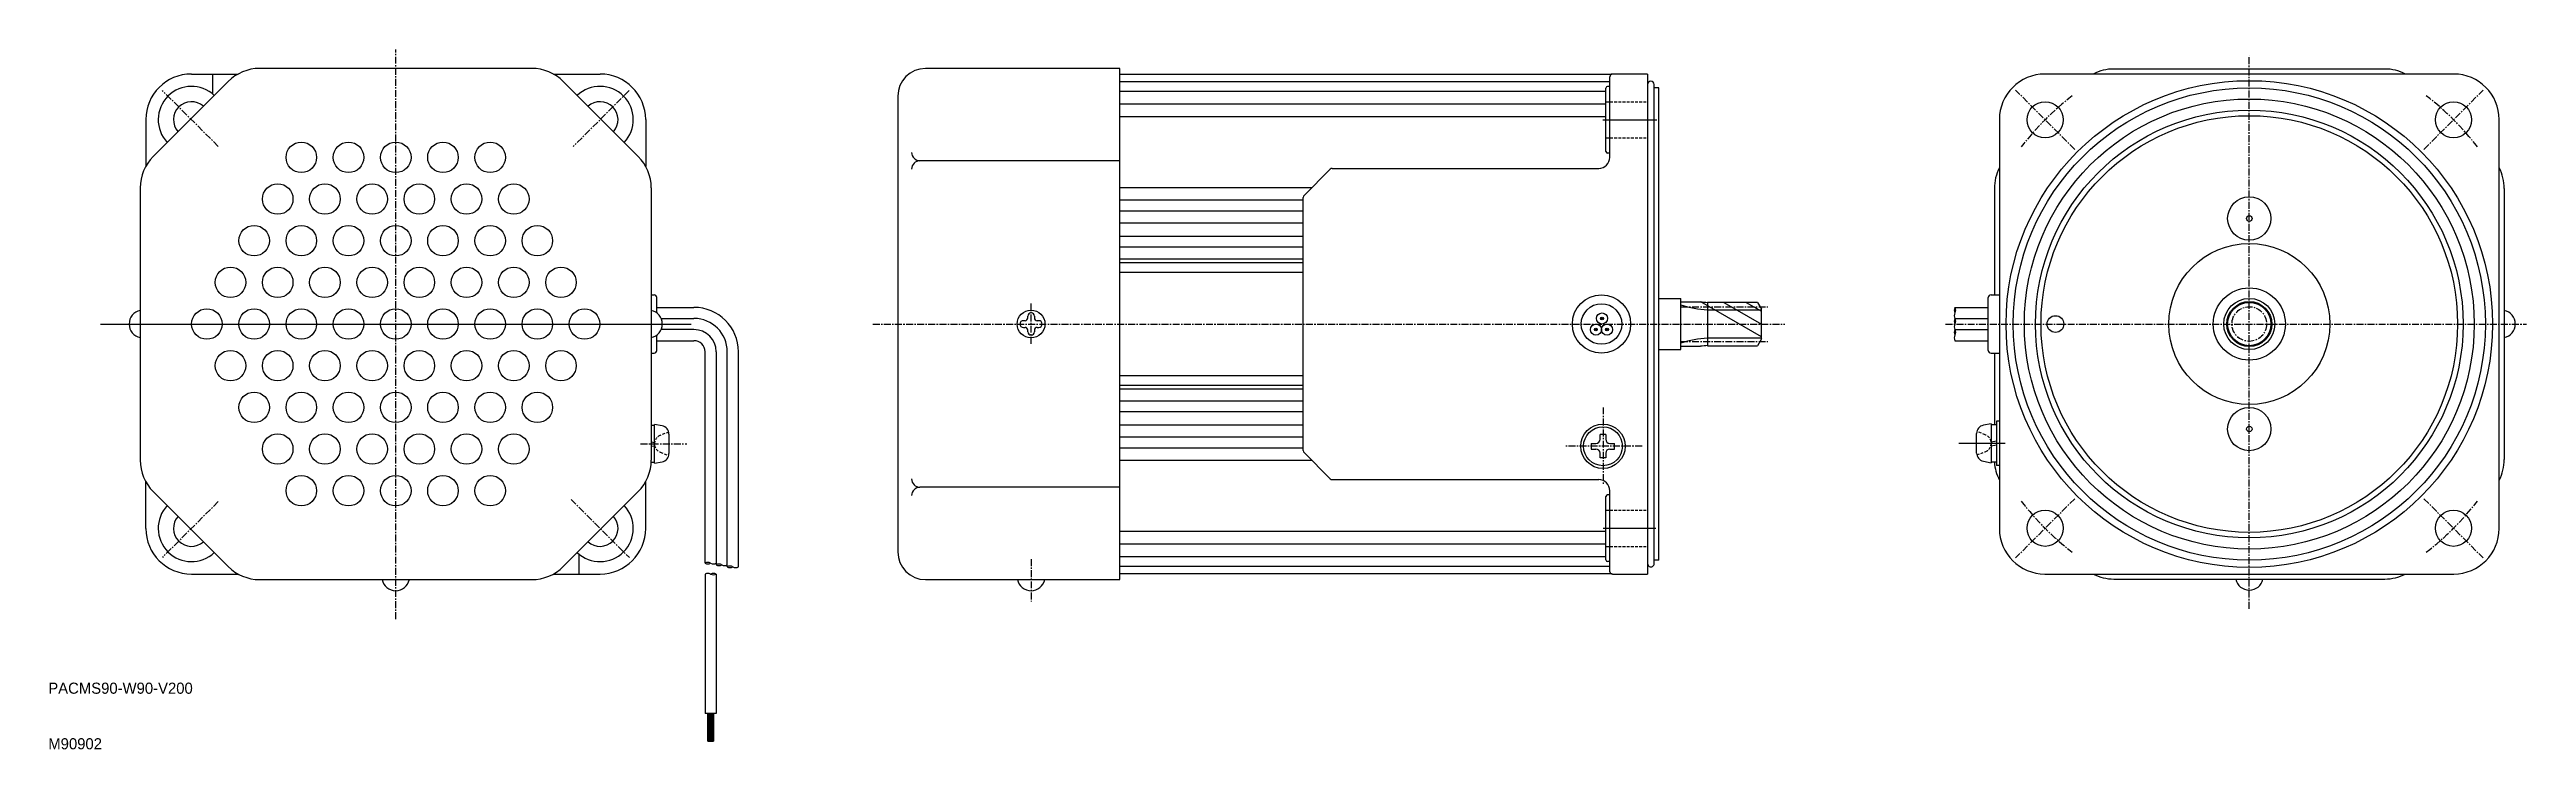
# Model space of a CAD drawing. Extents: x -275 to 171, y -43 to 83.
import ezdxf

# ---------------------------------------------------------------- set-up
doc = ezdxf.new("R2010")
doc.units = 0
doc.linetypes.add('CENTER', pattern=[2, 1.25, -0.25, 0.25, -0.25])
doc.linetypes.add('DASHED', pattern=[0.75, 0.5, -0.25])
doc.layers.get('0').update_dxf_attribs({"linetype": 'CONTINUOUS'})
doc.layers.add('CENTER', color=1, linetype='CENTER')

msp = doc.modelspace()

# ---------------------------------------------------------------- linework, layer by layer
at = {"color": 7, "linetype": 'CONTINUOUS'}
for p, q in [((-242.83, 77.04), (-256.32, 63.55)), ((-249.47, 78.38), (-241.05, 78.38)), ((-245.67, 78.38), (-245.67, 74.8)), ((-188.16, 79.38), (-237.18, 79.38)), ((-184.29, 78.38), (-175.87, 78.38)), ((-169.01, 63.55), (-182.5, 77.04)), ((-82.27, 79.38), (-117.27, 79.38)), ((-82.27, -12.62), (-82.27, 79.38)), ((-82.27, 78.36), (6.29, 78.36)), ((-82.27, 77.02), (5.93, 77.02)), ((-82.27, 77.02), (5.93, 77.02)), ((5.23, 73.4), (5.23, 75.85)), ((5.93, 76.15), (5.53, 76.15)), ((5.93, 63.38), (5.93, 77.88)), ((12.73, 78.38), (6.43, 78.38)), ((12.73, 78.38), (12.73, -11.62)), ((13.93, -9.72), (13.93, 76.48)), ((14.73, 75.88), (13.93, 75.88)), ((14.73, -9.12), (14.73, 75.88)), ((157.87, 78.38), (84.27, 78.38)), ((145.48, 79.28), (96.67, 79.28)), ((-122.27, 74.38), (-122.27, -7.62)), ((5.23, 75.22), (-82.27, 75.22)), ((5.23, 72.96), (-82.27, 72.96)), ((5.23, 66.9), (5.23, 73.4)), ((-257.67, 70.18), (-257.67, 61.76)), ((-167.67, 70.18), (-167.67, 61.76)), ((-82.27, 70.74), (5.23, 70.74)), ((4.7, 70.15), (14.37, 70.15)), ((5.23, 64.45), (5.23, 66.9)), ((76.07, 70.18), (76.07, -3.42)), ((166.07, -3.42), (166.07, 70.18)), ((-82.27, 62.77), (-118.29, 62.77)), ((5.93, 64.15), (5.53, 64.15)), ((-44.42, 61.23), (-49.12, 56.53)), ((-44.06, 61.38), (3.93, 61.38)), ((-258.67, 57.89), (-258.67, 8.87)), ((-166.67, 57.89), (-166.67, 8.87)), ((-82.27, 57.96), (-47.69, 57.96)), ((-49.27, 55.69), (-82.27, 55.69)), ((-49.27, 53.67), (-82.27, 53.67)), ((-49.27, 10.59), (-49.27, 56.17)), ((75.17, 57.79), (75.17, 38.63)), ((166.97, 57.79), (166.97, 8.97)), ((-49.27, 51.54), (-82.27, 51.54)), ((-49.27, 49.15), (-82.27, 49.15)), ((-49.27, 47.2), (-82.27, 47.2)), ((-82.27, 45.13), (-49.27, 45.13)), ((-82.27, 44.46), (-49.27, 44.46)), ((-82.27, 42.7), (-49.27, 42.7)), ((-166.67, 38.63), (-166.17, 38.63)), ((-165.67, 35.38), (-165.67, 38.13)), ((-165.67, 36.38), (-158.97, 36.38)), ((14.73, 37.98), (18.73, 37.98)), ((18.73, 28.78), (18.73, 37.98)), ((18.73, 37.38), (22.25, 37.38)), ((23.53, 37.28), (23.53, 29.48)), ((32.53, 37.28), (23.53, 37.28)), ((32.53, 37.28), (33.23, 36.07)), ((33.23, 30.7), (33.23, 36.07)), ((68.07, 36.38), (74.07, 36.38)), ((74.07, 28.63), (74.07, 38.13)), ((74.57, 38.63), (76.07, 38.63)), ((-265.84, 33.38), (-159.5, 33.38)), ((-165.67, 28.63), (-165.67, 31.38)), ((-164.88, 34.38), (-158.97, 34.38)), ((-158.97, 32.38), (-164.88, 32.38)), ((-99.37, 33.98), (-99.67, 33.98)), ((-99.67, 32.78), (-99.37, 32.78)), ((-98.87, 34.48), (-98.87, 34.78)), ((-98.87, 31.98), (-98.87, 32.28)), ((-97.67, 34.78), (-97.67, 34.48)), ((-97.67, 32.28), (-97.67, 31.98)), ((-96.87, 33.98), (-97.17, 33.98)), ((-97.17, 32.78), (-96.87, 32.78)), ((68.07, 34.38), (74.07, 34.38)), ((68.07, 32.38), (74.07, 32.38)), ((-166.67, 28.13), (-166.17, 28.13)), ((-165.67, 30.38), (-158.97, 30.38)), ((-156.97, -9.66), (-156.97, 28.38)), ((-154.97, 28.38), (-154.97, -9.96)), ((-152.97, -10.33), (-152.97, 28.38)), ((-150.97, -10.33), (-150.97, 28.38)), ((14.73, 28.78), (18.73, 28.78)), ((18.73, 29.38), (22.25, 29.38)), ((23.53, 29.48), (32.53, 29.48)), ((33.23, 30.7), (32.53, 29.48)), ((68.07, 30.38), (74.07, 30.38)), ((74.57, 28.13), (76.07, 28.13)), ((75.17, 28.13), (75.17, 15.42)), ((-49.27, 24.06), (-82.27, 24.06)), ((-49.27, 22.3), (-82.27, 22.3)), ((-49.27, 21.63), (-82.27, 21.63)), ((-82.27, 19.56), (-49.27, 19.56)), ((-166.67, 15.19), (-166.07, 15.19)), ((-166.07, 8.32), (-166.07, 15.32)), ((-164.68, 15.05), (-166.07, 15.32)), ((-163.47, 13.58), (-163.47, 10.06)), ((-82.27, 17.61), (-49.27, 17.61)), ((-82.27, 15.22), (-49.27, 15.22)), ((4.19, 12.63), (4.19, 13.48)), ((5.19, 13.48), (4.19, 13.48)), ((5.19, 13.48), (5.19, 12.63)), ((71.97, 10.16), (71.97, 13.68)), ((74.57, 15.42), (73.19, 15.15)), ((74.57, 15.42), (74.57, 8.42)), ((74.57, 15.29), (75.57, 15.29)), ((76.07, 15.92), (75.57, 15.92)), ((75.57, 15.92), (75.57, 7.92)), ((75.57, 15.24), (75.57, 11.46)), ((-166.67, 12.19), (-166.07, 12.08)), ((-166.67, 11.48), (-166.07, 11.37)), ((-82.27, 13.09), (-49.27, 13.09)), ((-82.27, 11.07), (-49.27, 11.07)), ((-49.12, 10.23), (-44.42, 5.53)), ((2.59, 11.88), (2.59, 10.88)), ((2.59, 11.88), (3.44, 11.88)), ((2.59, 10.88), (3.44, 10.88)), ((4.19, 9.28), (4.19, 10.13)), ((5.19, 9.28), (4.19, 9.28)), ((5.19, 10.13), (5.19, 9.28)), ((5.94, 11.88), (6.79, 11.88)), ((5.94, 10.88), (6.79, 10.88)), ((6.79, 10.88), (6.79, 11.88)), ((68.79, 11.92), (77.09, 11.92)), ((74.57, 12.18), (75.57, 12.37)), ((74.57, 11.47), (75.57, 11.66)), ((-257.67, -3.42), (-257.67, 5)), ((-167.67, -3.42), (-167.67, 5)), ((-166.07, 8.44), (-166.68, 8.44)), ((-166.07, 8.32), (-164.68, 8.58)), ((-47.69, 8.8), (-82.27, 8.8)), ((-44.06, 5.38), (3.93, 5.38)), ((73.19, 8.68), (74.57, 8.42)), ((75.57, 8.54), (74.57, 8.54)), ((76.07, 7.92), (75.57, 7.92)), ((-256.32, 3.22), (-242.83, -10.28)), ((-182.5, -10.28), (-169.01, 3.22)), ((-82.27, 3.99), (-118.29, 3.99)), ((5.23, -0.14), (5.23, 2.31)), ((5.93, 2.61), (5.53, 2.61)), ((5.93, -11.22), (5.93, 3.38)), ((5.23, -3.98), (-82.27, -3.98)), ((4.72, -3.39), (14.24, -3.39)), ((5.23, -6.64), (5.23, -0.14)), ((-179.67, -11.62), (-179.67, -8.03)), ((-82.27, -6.2), (5.23, -6.2)), ((-82.27, -8.46), (5.23, -8.46)), ((5.23, -9.09), (5.23, -6.64)), ((-249.47, -11.62), (-241.05, -11.62)), ((-237.18, -12.62), (-188.16, -12.62)), ((-184.29, -11.62), (-175.87, -11.62)), ((-156.97, -11.63), (-156.97, -36.72)), ((-154.97, -11.63), (-154.97, -36.72)), ((-117.27, -12.62), (-82.27, -12.62)), ((5.93, -10.26), (-82.27, -10.26)), ((6.29, -11.6), (-82.27, -11.6)), ((5.93, -9.39), (5.53, -9.39)), ((6.43, -11.62), (12.73, -11.62)), ((14.73, -9.12), (13.93, -9.12)), ((84.27, -11.62), (157.87, -11.62)), ((96.67, -12.52), (145.48, -12.52)), ((-154.97, -36.72), (-156.97, -36.72)), ((-156.47, -41.72), (-156.47, -36.72)), ((-156.47, -36.77), (-156.41, -36.72)), ((-156.47, -36.92), (-156.27, -36.72)), ((-156.47, -37.06), (-156.13, -36.72)), ((-156.47, -37.2), (-155.99, -36.72)), ((-156.47, -37.34), (-155.85, -36.72)), ((-156.47, -37.48), (-155.71, -36.72)), ((-156.47, -37.62), (-155.56, -36.72)), ((-156.47, -37.76), (-155.47, -36.76)), ((-156.47, -37.91), (-155.47, -36.91)), ((-156.47, -38.05), (-155.47, -37.05)), ((-156.47, -38.19), (-155.47, -37.19)), ((-156.47, -38.33), (-155.47, -37.33)), ((-156.47, -38.47), (-155.47, -37.47)), ((-156.47, -38.61), (-155.47, -37.61)), ((-156.47, -38.75), (-155.47, -37.75)), ((-156.47, -38.9), (-155.47, -37.9)), ((-156.47, -39.04), (-155.47, -38.04)), ((-156.47, -39.18), (-155.47, -38.18)), ((-156.47, -39.32), (-155.47, -38.32)), ((-156.47, -39.46), (-155.47, -38.46)), ((-156.47, -39.6), (-155.47, -38.6)), ((-156.47, -39.74), (-155.47, -38.74)), ((-156.47, -39.89), (-155.47, -38.89)), ((-156.47, -40.03), (-155.47, -39.03)), ((-156.47, -40.17), (-155.47, -39.17)), ((-156.47, -40.31), (-155.47, -39.31)), ((-156.47, -40.45), (-155.47, -39.45)), ((-156.47, -40.59), (-155.47, -39.59)), ((-156.47, -40.73), (-155.47, -39.73)), ((-156.47, -40.88), (-155.47, -39.88)), ((-156.47, -41.02), (-155.47, -40.02)), ((-155.47, -36.72), (-155.47, -41.72)), ((-156.47, -41.16), (-155.47, -40.16)), ((-156.47, -41.3), (-155.47, -40.3)), ((-156.47, -41.44), (-155.47, -40.44)), ((-156.47, -41.58), (-155.47, -40.58)), ((-156.47, -41.72), (-155.47, -41.72)), ((-156.46, -41.72), (-155.47, -40.72)), ((-156.32, -41.72), (-155.47, -40.87)), ((-156.18, -41.72), (-155.47, -41.01)), ((-156.04, -41.72), (-155.47, -41.15)), ((-155.9, -41.72), (-155.47, -41.29)), ((-155.76, -41.72), (-155.47, -41.43)), ((-155.61, -41.72), (-155.47, -41.57)), ((-155.47, -41.72), (-155.47, -41.71))]:
    msp.add_line(p, q, dxfattribs=at)
at = {"color": 3, "linetype": 'DASHED'}
for p, q in [((5.23, 73.4), (12.73, 73.4)), ((5.23, 66.9), (12.73, 66.9)), ((-163.51, 13.92), (-165.03, 13.34)), ((73.54, 13.44), (72.01, 14.02)), ((-165.03, 10.3), (-163.51, 9.72)), ((72.01, 9.82), (73.54, 10.4)), ((5.23, -0.14), (12.73, -0.14)), ((5.23, -6.64), (12.73, -6.64))]:
    msp.add_line(p, q, dxfattribs=at)
at = {"color": 3, "linetype": 'CONTINUOUS'}
for p, q in [((33.23, 31.07), (22.31, 37.37)), ((23.53, 35.93), (33.23, 35.93)), ((26.48, 37.28), (33.23, 33.38)), ((30.48, 37.28), (33.23, 35.69)), ((33.23, 30.83), (23.53, 30.83))]:
    msp.add_line(p, q, dxfattribs=at)
at = {"color": 7, "linetype": 'CONTINUOUS'}
for centre, radius in [((121.07, 33.38), 43.8), ((121.07, 33.38), 42.5), ((121.07, 33.38), 40.5), ((84.3, 70.15), 3.25), ((121.07, 33.38), 38.5), ((157.84, 70.15), 3.25), ((121.07, 33.38), 37.5), ((-229.67, 63.38), 2.75), ((-221.17, 63.38), 2.75), ((-212.67, 63.38), 2.75), ((-204.17, 63.38), 2.75), ((-195.67, 63.38), 2.75), ((-233.92, 55.88), 2.75), ((-225.42, 55.88), 2.75), ((-216.92, 55.88), 2.75), ((-208.42, 55.88), 2.75), ((-199.92, 55.88), 2.75), ((-191.42, 55.88), 2.75), ((121.07, 52.38), 3.9), ((-238.17, 48.38), 2.75), ((-229.67, 48.38), 2.75), ((-221.17, 48.38), 2.75), ((-212.67, 48.38), 2.75), ((-204.17, 48.38), 2.75), ((-195.67, 48.38), 2.75), ((-187.17, 48.38), 2.75), ((121.07, 52.38), 0.5), ((121.07, 33.38), 14.5), ((-242.42, 40.88), 2.75), ((-233.92, 40.88), 2.75), ((-225.42, 40.88), 2.75), ((-216.92, 40.88), 2.75), ((-208.42, 40.88), 2.75), ((-199.92, 40.88), 2.75), ((-191.42, 40.88), 2.75), ((-182.92, 40.88), 2.75), ((-246.67, 33.38), 2.75), ((-238.17, 33.38), 2.75), ((-229.67, 33.38), 2.75), ((-221.17, 33.38), 2.75), ((-212.67, 33.38), 2.75), ((-204.17, 33.38), 2.75), ((-195.67, 33.38), 2.75), ((-187.17, 33.38), 2.75), ((-178.67, 33.38), 2.75), ((-98.27, 33.38), 2.5), ((4.43, 33.38), 5.25), ((4.43, 33.38), 3.65), ((121.07, 33.38), 6.5), ((121.07, 33.38), 4.6), ((121.07, 33.38), 4.05), ((121.07, 33.38), 3.9), ((3.43, 32.38), 1), ((3.43, 32.38), 0.25), ((3.43, 32.38), 0.2), ((3.43, 32.38), 0.15), ((3.43, 32.38), 0.1), ((4.53, 34.38), 1), ((4.53, 34.38), 0.25), ((4.53, 34.38), 0.2), ((4.53, 34.38), 0.15), ((4.53, 34.38), 0.1), ((5.43, 32.38), 1), ((5.43, 32.38), 0.25), ((5.43, 32.38), 0.2), ((5.43, 32.38), 0.15), ((5.43, 32.38), 0.1), ((86.17, 33.38), 1.5), ((-242.42, 25.88), 2.75), ((-233.92, 25.88), 2.75), ((-225.42, 25.88), 2.75), ((-216.92, 25.88), 2.75), ((-208.42, 25.88), 2.75), ((-199.92, 25.88), 2.75), ((-191.42, 25.88), 2.75), ((-182.92, 25.88), 2.75), ((-238.17, 18.38), 2.75), ((-229.67, 18.38), 2.75), ((-221.17, 18.38), 2.75), ((-212.67, 18.38), 2.75), ((-204.17, 18.38), 2.75), ((-195.67, 18.38), 2.75), ((-187.17, 18.38), 2.75), ((121.07, 14.48), 3.9), ((-233.92, 10.88), 2.75), ((-225.42, 10.88), 2.75), ((-216.92, 10.88), 2.75), ((-208.42, 10.88), 2.75), ((-199.92, 10.88), 2.75), ((-191.42, 10.88), 2.75), ((4.69, 11.38), 4), ((4.69, 11.38), 3.5), ((121.07, 14.48), 0.5), ((-229.67, 3.38), 2.75), ((-221.17, 3.38), 2.75), ((-212.67, 3.38), 2.75), ((-204.17, 3.38), 2.75), ((-195.67, 3.38), 2.75), ((84.3, -3.39), 3.25), ((157.84, -3.39), 3.25)]:
    msp.add_circle(centre, radius, dxfattribs=at)
for centre, radius, start, end in [((-249.47, 70.18), 8.2, 90, 180), ((-249.44, 70.15), 6, 46.911, 223.089), ((-237.18, 71.38), 8, 90, 135), ((-188.16, 71.38), 8, 45, 90), ((-175.9, 70.15), 6, 316.911, 133.089), ((-175.87, 70.18), 8.2, 0, 90), ((-117.27, 74.38), 5, 89.9989, 179.9989), ((5.53, 75.85), 0.3, 90, 180), ((6.43, 77.88), 0.5, 90, 180), ((13.33, 76.48), 0.6, 0, 180), ((84.27, 70.18), 8.2, 90, 180), ((96.67, 71.28), 8, 90, 117.4392), ((145.48, 71.28), 8, 62.5608, 90), ((157.87, 70.18), 8.2, 0, 90), ((-249.44, 70.15), 3.25, 48.5295, 221.4705), ((-175.9, 70.15), 3.25, 318.5295, 131.4705), ((-250.67, 57.89), 8, 135, 180), ((-174.67, 57.89), 8, 0, 45), ((-118.29, 64.27), 1.5, 180, 270), ((-118.29, 61.27), 1.5, 90, 180), ((3.93, 63.38), 2, 270, 0), ((5.53, 64.45), 0.3, 180, 270), ((-44.06, 60.88), 0.5, 90, 135), ((83.17, 57.79), 8, 152.5607, 180), ((158.97, 57.79), 8, 0, 27.439), ((-48.77, 56.17), 0.5, 135, 180), ((-258.17, 33.38), 2.5, 101.5374, 258.4631), ((-167.17, 33.38), 2.5, 281.5369, 78.4626), ((-166.17, 38.13), 0.5, 0, 90), ((-158.97, 28.38), 8, 0, 90), ((24.32, 55.1), 17.84, 263.3489, 267.4587), ((68.94, 35.88), 1, 150, 210), ((67.21, 35.88), 1, 330, 30), ((74.57, 38.13), 0.5, 90, 180), ((166.47, 33.38), 2.5, 281.5369, 78.4631), ((-158.97, 28.38), 6, 0, 90), ((-158.97, 28.38), 4, 0, 90), ((-99.67, 33.38), 0.6, 90, 270), ((-99.37, 34.48), 0.5, 270, 0), ((-99.37, 32.28), 0.5, 0, 90), ((-98.27, 34.78), 0.6, 0, 180), ((-98.27, 31.98), 0.6, 180, 0), ((-97.17, 34.48), 0.5, 180, 270), ((-97.17, 32.28), 0.5, 90, 180), ((-96.87, 33.38), 0.6, 270, 90), ((68.94, 34.88), 1, 150, 210), ((68.94, 33.88), 1, 150, 210), ((68.94, 32.88), 1, 150, 210), ((68.94, 31.88), 1, 150, 210), ((68.94, 30.88), 1, 150, 210), ((67.21, 33.88), 1, 330, 30), ((67.21, 31.88), 1, 330, 30), ((-166.17, 28.63), 0.5, 270, 0), ((-158.97, 28.38), 2, 0, 90), ((24.32, 11.66), 17.84, 92.5413, 96.6511), ((74.57, 28.63), 0.5, 180, 270), ((-164.97, 13.58), 1.5, 0, 79.1137), ((73.47, 13.68), 1.5, 100.8863, 180), ((-164.97, 10.06), 1.5, 280.8867, 0), ((-48.77, 10.59), 0.5, 180, 225), ((3.44, 12.63), 0.75, 270, 0), ((3.44, 10.13), 0.75, 0, 90), ((5.94, 12.63), 0.75, 180, 270), ((5.94, 10.13), 0.75, 90, 180), ((73.47, 10.16), 1.5, 180, 259.1133), ((158.97, 8.97), 8, 332.561, 0), ((-250.67, 8.87), 8, 180, 225), ((-174.67, 8.87), 8, 315, 0), ((-118.29, 5.49), 1.5, 180, 270), ((-44.06, 5.88), 0.5, 225, 270), ((3.93, 3.38), 2, 0, 90), ((83.17, 8.97), 8, 183.0689, 207.4393), ((-249.44, -3.39), 6, 136.911, 313.089), ((-175.9, -3.39), 6, 226.911, 43.089), ((-118.29, 2.49), 1.5, 90, 180), ((5.53, 2.31), 0.3, 90, 180), ((-249.47, -3.42), 8.2, 180, 270), ((-249.44, -3.39), 3.25, 138.5295, 311.4705), ((-175.9, -3.39), 3.25, 228.5295, 41.4705), ((-175.87, -3.42), 8.2, 270, 0), ((84.27, -3.42), 8.2, 180, 270), ((157.87, -3.42), 8.2, 270, 0), ((-117.27, -7.62), 5, 180, 270), ((-237.18, -4.62), 8, 225, 270), ((-212.67, -12.12), 2.5, 191.5369, 348.4631), ((-188.16, -4.62), 8, 270, 315), ((-156.47, -10.52), 1, 60.0042, 120.0057), ((-156.47, -8.79), 1, 239.9993, 300.0007), ((-156.47, -12.5), 1, 59.9993, 120.0007), ((-155.47, -8.79), 1, 239.9993, 300.0007), ((-155.47, -12.5), 1, 59.9993, 120.0007), ((-155.47, -10.76), 1, 239.9993, 300.0007), ((-154.47, -10.82), 1, 59.9993, 120.0057), ((-154.47, -9.09), 1, 239.9993, 300.0007), ((-153.47, -9.09), 1, 239.9993, 300.0007), ((-152.47, -11.2), 1, 59.9993, 120.0007), ((-152.47, -9.46), 1, 239.9993, 300.0007), ((-151.47, -9.46), 1, 239.9993, 300.0007), ((-98.27, -12.12), 2.5, 191.5369, 348.4631), ((5.53, -9.09), 0.3, 180, 270), ((6.35, -11.2), 0.423, 182.1794, 280.501), ((13.33, -9.72), 0.6, 179.9905, 0), ((96.67, -4.52), 8, 242.5608, 270), ((121.07, -12.02), 2.5, 191.5369, 348.4631), ((145.48, -4.52), 8, 270, 297.4392)]:
    msp.add_arc(centre, radius, start, end, dxfattribs=at)
at = {"color": 3, "linetype": 'CONTINUOUS'}
for centre, start, end in [((24.32, 53.75), 251.7329, 267.4587), ((24.32, 13.01), 92.5413, 108.2671)]:
    msp.add_arc(centre, 17.84, start, end, dxfattribs=at)
at = {"color": 3, "linetype": 'DASHED'}
for centre, start, end in [((72.96, 11.92), 290.8412, 69.1604), ((-164.45, 11.82), 110.8396, 249.1588)]:
    msp.add_arc(centre, 1.63, start, end, dxfattribs=at)
at = {"layer": 'CENTER', "color": 1, "linetype": 'CENTER'}
for p, q in [((-212.67, -19.75), (-212.67, 82.78)), ((121.07, -17.86), (121.07, 81.65)), ((-244.62, 65.33), (-254.69, 75.4)), ((-170.65, 75.4), (-180.71, 65.33)), ((89.64, 64.82), (78.97, 75.48)), ((152.51, 64.82), (163.18, 75.48)), ((-98.27, 29.83), (-98.27, 37.06)), ((18.73, 36.5), (34.36, 36.5)), ((-126.78, 33.38), (37.43, 33.38)), ((66.37, 33.38), (170.97, 33.38)), ((18.73, 30.26), (34.36, 30.26)), ((4.73, 18.38), (4.73, 4.38)), ((-168.58, 11.82), (-160.28, 11.82)), ((11.73, 11.38), (-2.27, 11.38)), ((68.79, 11.92), (77.09, 11.92)), ((-244.62, 1.43), (-254.69, -8.64)), ((-181.1, 1.81), (-170.61, -8.67)), ((89.64, 1.94), (78.97, -8.72)), ((152.51, 1.94), (163.18, -8.72)), ((-98.27, -8.94), (-98.27, -16.56))]:
    msp.add_line(p, q, dxfattribs=at)
msp.add_circle((121.07, 33.38), 3.12, dxfattribs=at)
for start, end in [(127.7963, 142.2037), (37.7963, 52.2037), (217.7963, 232.2037), (307.7963, 322.2037)]:
    msp.add_arc((121.07, 33.38), 52, start, end, dxfattribs=at)

# ---------------------------------------------------------------- texts
at = {"color": 7, "linetype": 'CONTINUOUS'}
for s, p in [('PACMS90-W90-V200', (-275.23, -33.17)), ('M90902', (-275.23, -43.17))]:
    msp.add_text(s, height=2, dxfattribs=at).set_placement(p)

doc.saveas('drawing.dxf')
